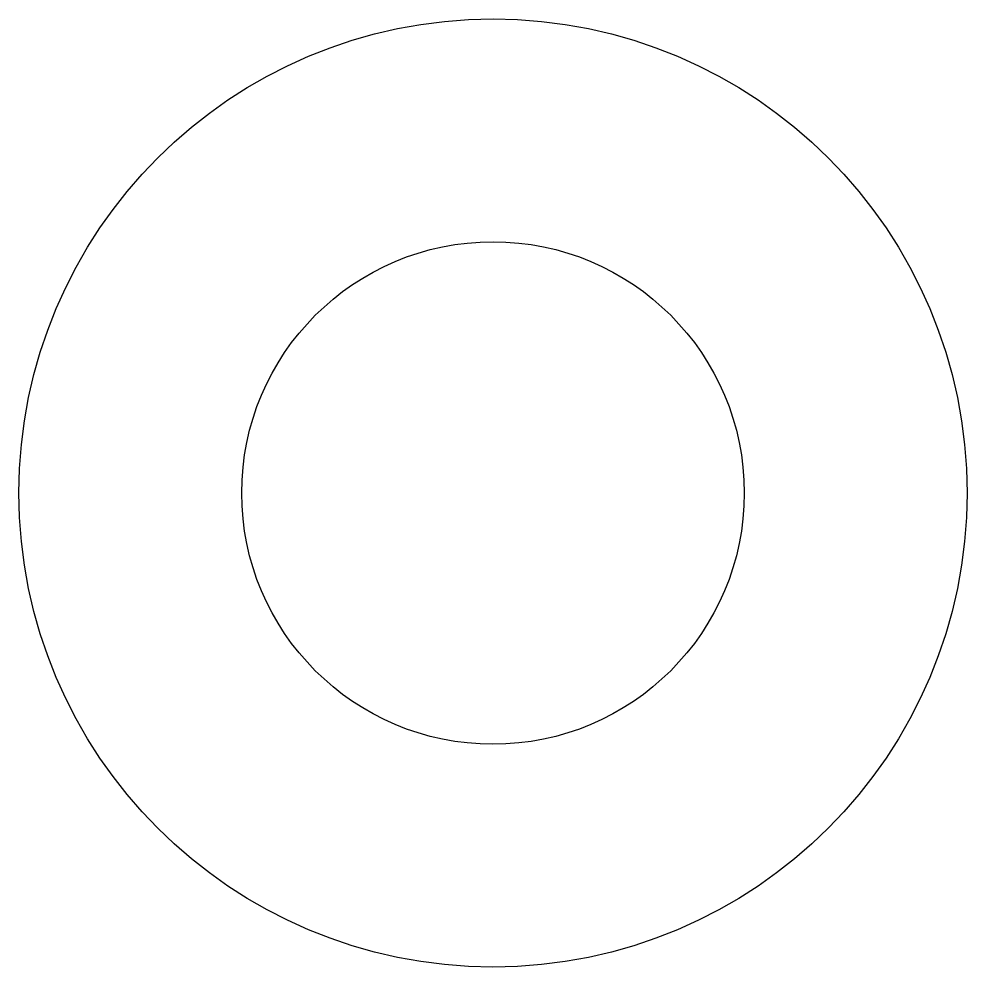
# Model space of a CAD drawing. Header units: metres. Extents: x 0.2 to 91.8, y 0.2 to 91.8.
import ezdxf

# ---------------------------------------------------------------- set-up
doc = ezdxf.new("R2010")
doc.units = ezdxf.units.M
doc.layers.add('CUT', color=7, linetype='Continuous')

msp = doc.modelspace()

# ---------------------------------------------------------------- linework, layer by layer
at = {"layer": 'CUT'}
for radius in [45.75, 24.25]:
    msp.add_circle((46, 46), radius, dxfattribs=at)

doc.saveas('drawing.dxf')
